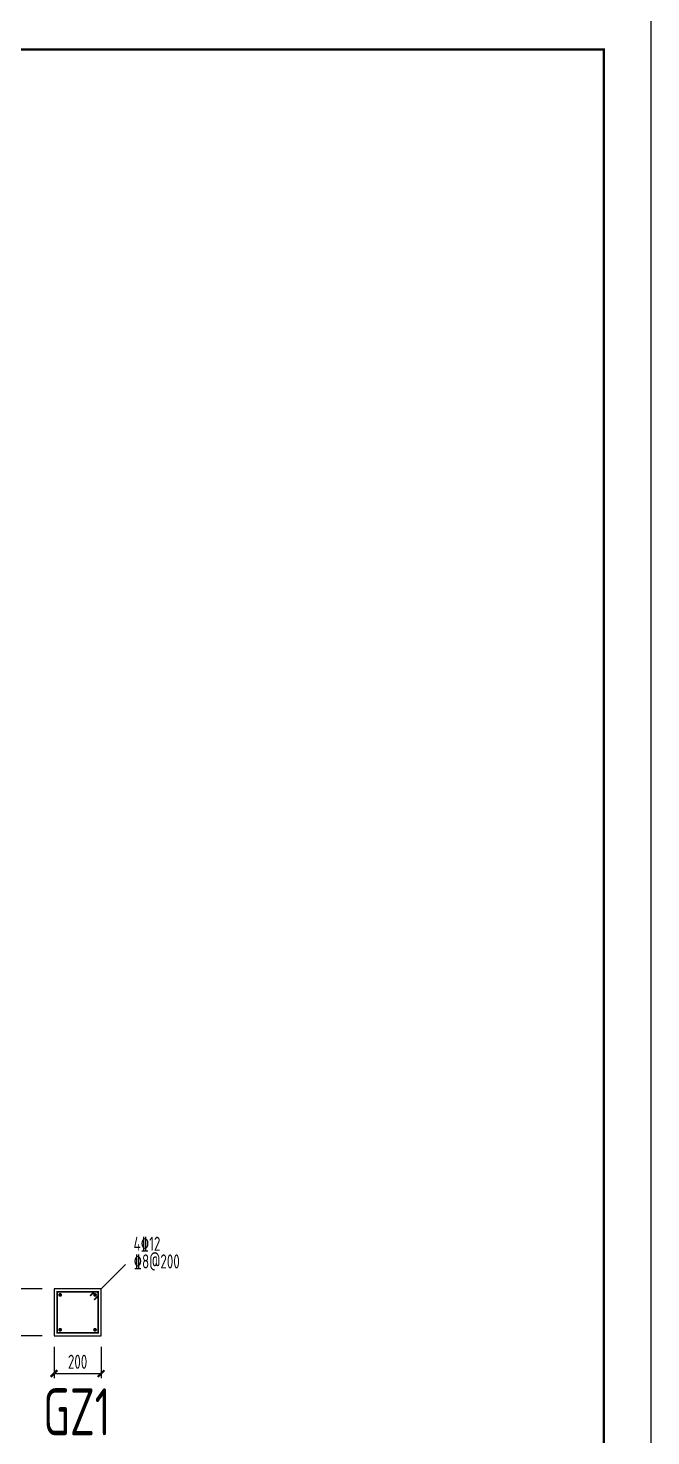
# Model space of a CAD drawing. Extents: x 9731685 to 18866768, y -962146 to 194094.
# Drawn here: x 9823235 to 9836457, y -349156 to -319251 of the extents above; entities that cross this region are included whole.
import ezdxf
from ezdxf.enums import TextEntityAlignment as Align

# ---------------------------------------------------------------- set-up
doc = ezdxf.new("R2010")
doc.units = 0
doc.header["$LTSCALE"] = 1000
doc.layers.get('0').update_dxf_attribs({"linetype": 'CONTINUOUS'})
doc.layers.get('Defpoints').update_dxf_attribs({"linetype": 'CONTINUOUS'})
for name, color, linetype in [('BORDER', 7, 'CONTINUOUS'), ('DIM', 3, 'CONTINUOUS'), ('NUM', 7, 'CONTINUOUS'), ('TEXT', 7, 'CONTINUOUS'), ('结-板底钢筋', 6, 'CONTINUOUS'), ('结－GZ', 6, 'CONTINUOUS')]:
    doc.layers.add(name, color=color, linetype=linetype)
doc.layers.add('rein', color=6, linetype='ByLayer', lineweight=18)
doc.styles.add('TSSD_Dimension', font='Tssdeng.shx', dxfattribs={"width": 0.7, "bigfont": 'hztxt.shx'})
doc.styles.add('TSSD_Norm', font='Tssdeng.shx', dxfattribs={"width": 0.7, "bigfont": 'hztxt.shx'})
doc.styles.add('TSSD_Rein', font='Tssdeng.shx', dxfattribs={"width": 0.7, "bigfont": 'hztxt.shx'})
doc.dimstyles.new('TSSD_20_100', dxfattribs={"dimtxt": 300, "dimasz": 100, "dimexe": 100, "dimexo": 250, "dimgap": 100, "dimtad": 1, "dimdec": 0, "dimlfac": 0.2, "dimzin": 0, "dimdsep": 46, "dimtxsty": 'TSSD_Dimension', "dimblk": 'ARCHTICK', "dimcen": 0, "dimclrt": 7, "dimadec": 0, "dimazin": 0, "dimtfac": 1, "dimtdec": 0, "dimtix": 1, "dimtmove": 2, "dimatfit": 3, "dimldrblk": 'ARCHTICK', "dimfxl": 1, "dimtolj": 1, "dimtzin": 0, "dimarcsym": 0})

# ---------------------------------------------------------------- blocks, each defined once
blk = doc.blocks.new('_ArchTick')
at = {"color": 0, "linetype": 'ByBlock', "const_width": 0.5}
blk.add_lwpolyline([(-0.71, -0.71), (0.71, 0.71)], dxfattribs=at)
blk = doc.blocks.new('*D393')
at = {"layer": 'Defpoints', "color": 0}
for p in [(9823784, -347016), (9824784, -347016), (9824784, -347832)]:
    blk.add_point(p, dxfattribs=at)
at = {"layer": 'DIM', "color": 0, "lineweight": -2}
for p, q in [((9823784, -347266), (9823784, -347932)), ((9824784, -347266), (9824784, -347932)), ((9823784, -347832), (9824784, -347832))]:
    blk.add_line(p, q, dxfattribs=at)
at = {"layer": 'DIM', "color": 0, "lineweight": -2, "xscale": 100, "yscale": 100, "zscale": 100, "rotation": 180}
blk.add_blockref('_ArchTick', (9823784, -347832), dxfattribs=at)
at = {"layer": 'DIM', "color": 0, "lineweight": -2, "xscale": 100, "yscale": 100, "zscale": 100}
blk.add_blockref('_ArchTick', (9824784, -347832), dxfattribs=at)
at = {"layer": 'DIM', "color": 7, "insert": (9824284, -347582), "char_height": 300, "attachment_point": 5, "style": 'TSSD_Dimension'}
blk.add_mtext('\\A1;200', dxfattribs=at)
blk = doc.blocks.new('*D394')
at = {"layer": 'Defpoints', "color": 0}
for p in [(9823784, -346032), (9822984, -347032), (9823784, -347032)]:
    blk.add_point(p, dxfattribs=at)
at = {"layer": 'DIM', "color": 0, "lineweight": -2}
for p, q in [((9823534, -346032), (9822884, -346032)), ((9822984, -346032), (9822984, -347032)), ((9823534, -347032), (9822884, -347032))]:
    blk.add_line(p, q, dxfattribs=at)
at = {"layer": 'DIM', "color": 0, "lineweight": -2, "xscale": 100, "yscale": 100, "zscale": 100}
for p, rotation in [((9822984, -346032), 90), ((9822984, -347032), 270)]:
    blk.add_blockref('_ArchTick', p, dxfattribs=dict(at, rotation=rotation))
at = {"layer": 'DIM', "color": 7, "insert": (9822734, -346532), "char_height": 300, "attachment_point": 5, "rotation": 90, "style": 'TSSD_Dimension'}
blk.add_mtext('\\A1;200', dxfattribs=at)
blk = doc.blocks.new('_GJPM')
at = {"layer": '结-板底钢筋', "const_width": 40}
blk.add_lwpolyline([(-20, 0, 1), (20, 0, 1)], format="xyb", close=True, dxfattribs=at)

msp = doc.modelspace()

# ---------------------------------------------------------------- linework, layer by layer
at = {"layer": 'BORDER'}
msp.add_lwpolyline([(9777056.8, -360706.3), (9777056.8, -318706.3), (9836456.8, -318706.3), (9836456.8, -360706.3)], close=True, dxfattribs=at)
at = {"layer": 'BORDER', "const_width": 50}
msp.add_lwpolyline([(9779556.8, -359706.3), (9779556.8, -319706.3), (9835456.8, -319706.3), (9835456.8, -359706.3)], close=True, dxfattribs=at)
at = {"layer": 'rein', "const_width": 35, "elevation": 0}
for points in [[(9824719.5, -346096.8), (9824719.5, -346966.8), (9823849.5, -346966.8), (9823849.5, -346096.8), (9824719.5, -346096.8)], [(9824548.6, -346181.6), (9824633.4, -346096.8)], [(9824719.5, -346182.8), (9824634.6, -346267.7)]]:
    msp.add_lwpolyline(points, dxfattribs=at)
at = {"layer": 'TEXT'}
msp.add_line((9824784.5, -346031.8, 0), (9825300.9, -345515.4, 0), dxfattribs=at)
at = {"layer": '结－GZ', "color": 7, "elevation": 0}
msp.add_lwpolyline([(9823784.5, -347031.8), (9824784.5, -347031.8), (9824784.5, -346031.8), (9823784.5, -346031.8)], close=True, dxfattribs=at)

# ---------------------------------------------------------------- block references
at = {"layer": '结-板底钢筋', "ltscale": 2}
for p in [(9823914.5, -346161.7, 0), (9824654.5, -346161.7, 0), (9823914.5, -346901.8, 0), (9824654.5, -346901.8, 0)]:
    msp.add_blockref('_GJPM', p, dxfattribs=at)

# ---------------------------------------------------------------- texts
at = {"layer": 'NUM', "style": 'TSSD_Norm', "width": 0.7}
msp.add_text('GZ1', height=1000, dxfattribs=at).set_placement((9823554.6, -349445.6, 0), align=Align.BOTTOM_LEFT)
at = {"layer": 'TEXT', "style": 'TSSD_Rein', "width": 0.7}
for s, p in [('4%%13212', (9825473.5, -345225.2, 0)), ('%%1328@200', (9825473.5, -345600.3, 0))]:
    msp.add_text(s, height=300, dxfattribs=at).set_placement(p)

# ---------------------------------------------------------------- dimensions: what is measured, and where the dimension line sits
at = {"layer": 'DIM'}
dim = msp.add_linear_dim(base=(9822984.5, -347031.8, 0), p1=(9823784.5, -346031.8, 0), p2=(9823784.5, -347031.8, 0), angle=90, dimstyle='TSSD_20_100', dxfattribs=at)
dim.commit()
dim.dimension.update_dxf_attribs({"geometry": '*D394', "text_midpoint": (9822734.5, -346531.8, 0)})
dim = msp.add_linear_dim(base=(9824784.5, -347831.8, 0), p1=(9823784.5, -347015.6, 0), p2=(9824784.5, -347015.6, 0), dimstyle='TSSD_20_100', dxfattribs=at)
dim.commit()
dim.dimension.update_dxf_attribs({"geometry": '*D393', "text_midpoint": (9824284.5, -347581.8, 0)})

doc.saveas('drawing.dxf')
